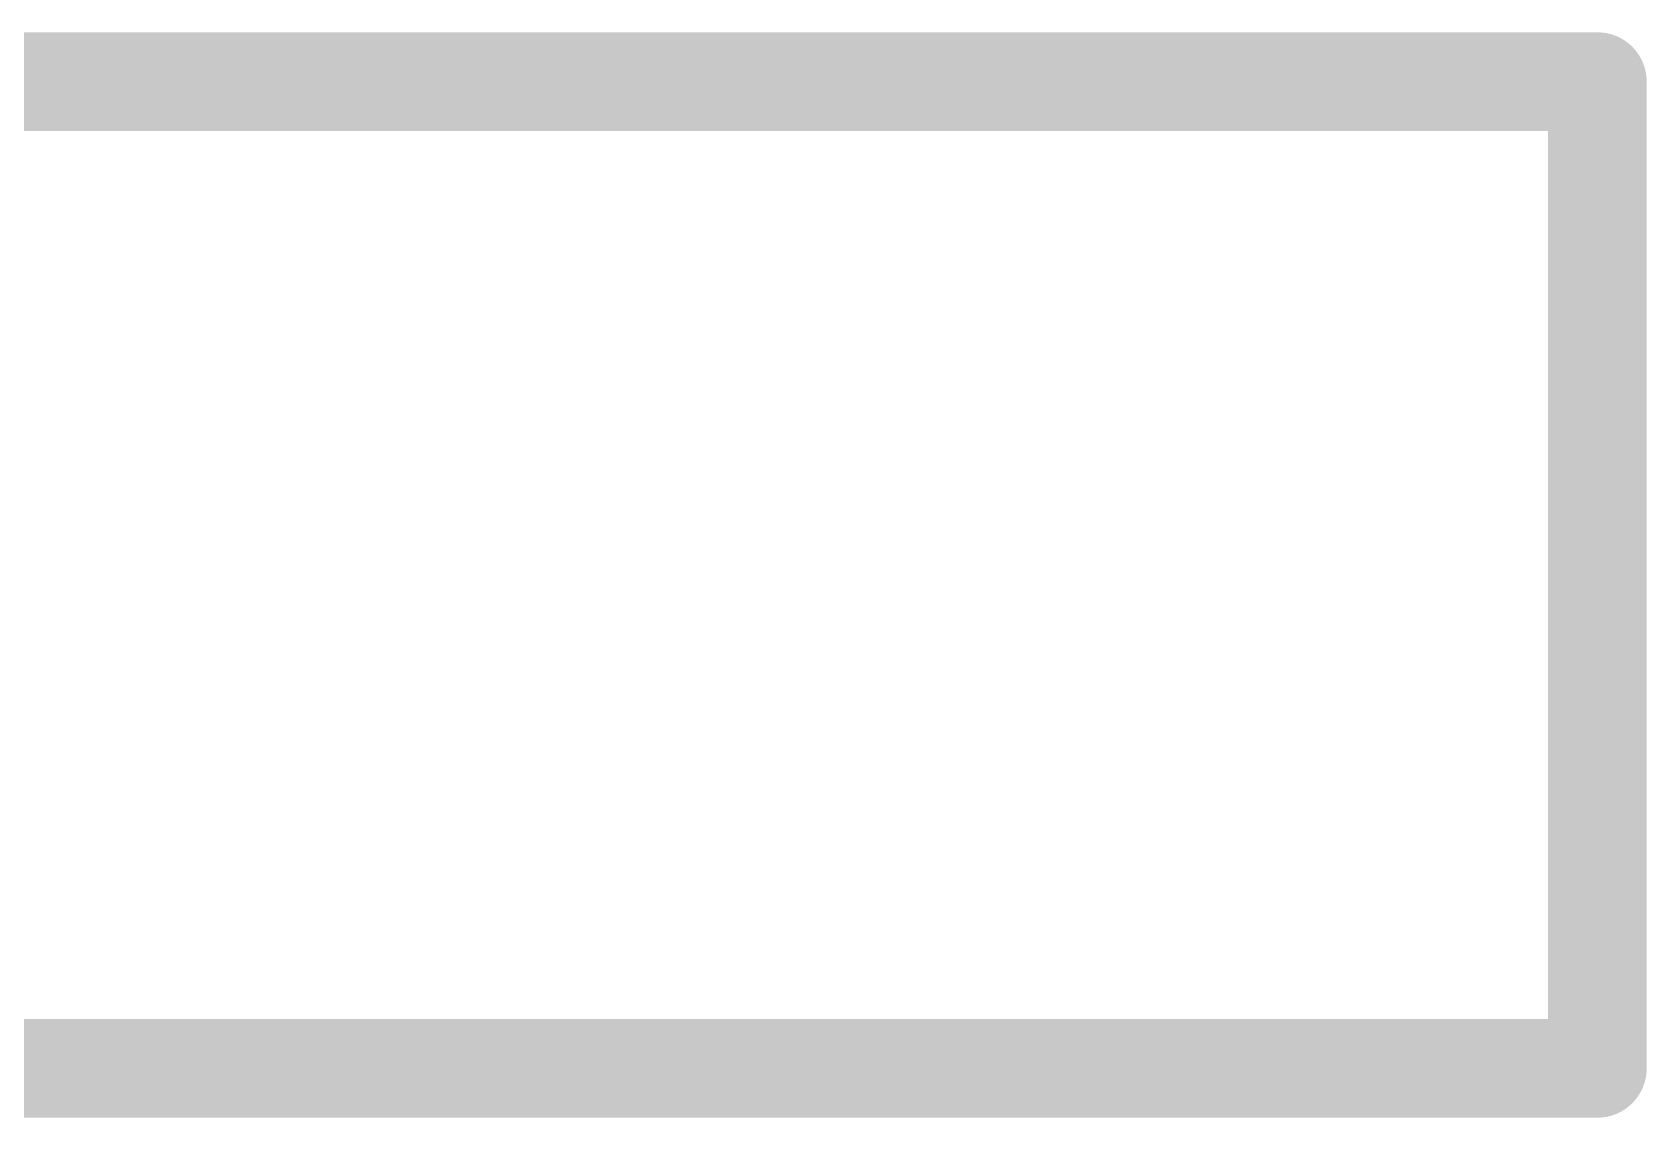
# Model space of a CAD drawing. Extents: x -4.2 to 14.8, y -3.5 to 8.8.
# Drawn here: x 6.2472 to 6.4108, y 3.954 to 4.064 of the extents above; entities that cross this region are included whole.
import ezdxf

# ---------------------------------------------------------------- set-up
doc = ezdxf.new("R2010")
doc.units = 0
doc.layers.add('2D_LINE_00', color=1, linetype='CONTINUOUS')

# ---------------------------------------------------------------- blocks, each defined once
blk = doc.blocks.new('SMOOTH_0$01')
at = {"const_width": 0.005}
blk.add_lwpolyline([(-0.0025, 0, 1), (0.0025, 0, 1)], format="xyb", close=True, dxfattribs=at)
blk = doc.blocks.new('DRAWING_3078')
at = {"layer": '2D_LINE_00', "const_width": 0.01}
blk.add_lwpolyline([(0, 0), (1.24, 0)], dxfattribs=at)
at = {"layer": '2D_LINE_00'}
blk.add_blockref('SMOOTH_0$01', (1.24, 0), dxfattribs=at)
blk = doc.blocks.new('DRAWING_3079')
at = {"layer": '2D_LINE_00', "const_width": 0.01}
blk.add_lwpolyline([(0, 0), (0, 0.1)], dxfattribs=at)
at = {"layer": '2D_LINE_00'}
for p in [(0, 0.1), (0, 0)]:
    blk.add_blockref('SMOOTH_0$01', p, dxfattribs=at)
blk = doc.blocks.new('DRAWING_3080')
at = {"layer": '2D_LINE_00', "const_width": 0.01}
blk.add_lwpolyline([(0, 0), (1.24, 0)], dxfattribs=at)
at = {"layer": '2D_LINE_00'}
blk.add_blockref('SMOOTH_0$01', (1.24, 0), dxfattribs=at)

msp = doc.modelspace()

# ---------------------------------------------------------------- block references
for name, p in [('DRAWING_3078', (5.16578, 4.059)), ('DRAWING_3079', (6.40578, 3.959)), ('DRAWING_3080', (5.16578, 3.959))]:
    msp.add_blockref(name, p)

doc.saveas('drawing.dxf')
